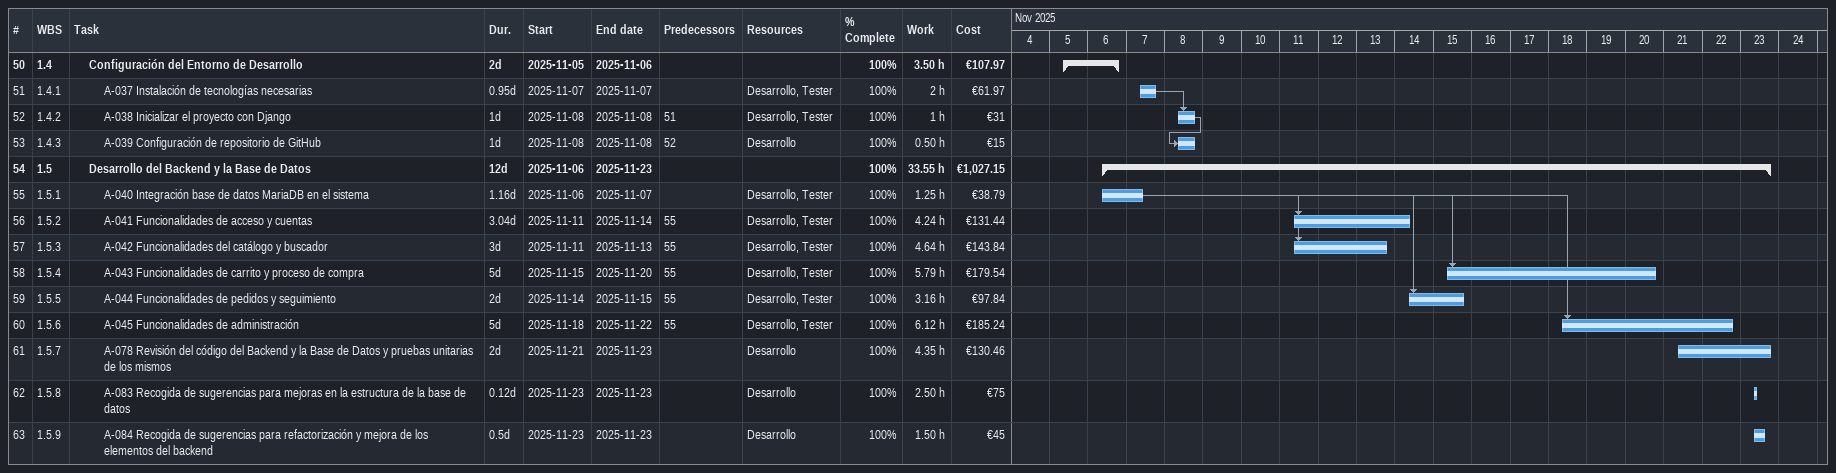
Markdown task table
| ID | WBS | Task | Duration | Start | Finish | Predecessors | Resources | % complete | Work (h) | Cost (€) |
|---|---|---|---|---|---|---|---|---|---|---|
| 50 | 1.4 | **Configuración del Entorno de Desarrollo** | 2d | 2025-11-05 | 2025-11-06 |  |  | 100 | 3.50 | 107.97 |
| 51 | 1.4.1 | A-037 Instalación de tecnologías necesarias | 0.95d | 2025-11-07 | 2025-11-07 |  | Desarrollo, Tester | 100 | 2 | 61.97 |
| 52 | 1.4.2 | A-038 Inicializar el proyecto con Django | 1d | 2025-11-08 | 2025-11-08 | 51 | Desarrollo, Tester | 100 | 1 | 31 |
| 53 | 1.4.3 | A-039 Configuración de repositorio de GitHub | 1d | 2025-11-08 | 2025-11-08 | 52 | Desarrollo | 100 | 0.50 | 15 |
| 54 | 1.5 | **Desarrollo del Backend y la Base de Datos** | 12d | 2025-11-06 | 2025-11-23 |  |  | 100 | 33.55 | 1027.15 |
| 55 | 1.5.1 | A-040 Integración base de datos MariaDB en el sistema | 1.16d | 2025-11-06 | 2025-11-07 |  | Desarrollo, Tester | 100 | 1.25 | 38.79 |
| 56 | 1.5.2 | A-041 Funcionalidades de acceso y cuentas | 3.04d | 2025-11-11 | 2025-11-14 | 55 | Desarrollo, Tester | 100 | 4.24 | 131.44 |
| 57 | 1.5.3 | A-042 Funcionalidades del catálogo y buscador | 3d | 2025-11-11 | 2025-11-13 | 55 | Desarrollo, Tester | 100 | 4.64 | 143.84 |
| 58 | 1.5.4 | A-043 Funcionalidades de carrito y proceso de compra | 5d | 2025-11-15 | 2025-11-20 | 55 | Desarrollo, Tester | 100 | 5.79 | 179.54 |
| 59 | 1.5.5 | A-044 Funcionalidades de pedidos y seguimiento | 2d | 2025-11-14 | 2025-11-15 | 55 | Desarrollo, Tester | 100 | 3.16 | 97.84 |
| 60 | 1.5.6 | A-045 Funcionalidades de administración | 5d | 2025-11-18 | 2025-11-22 | 55 | Desarrollo, Tester | 100 | 6.12 | 185.24 |
| 61 | 1.5.7 | A-078 Revisión del código del Backend y la Base de Datos y pruebas unitarias de los mismos | 2d | 2025-11-21 | 2025-11-23 |  | Desarrollo | 100 | 4.35 | 130.46 |
| 62 | 1.5.8 | A-083 Recogida de sugerencias para mejoras en la estructura de la base de datos | 0.12d | 2025-11-23 | 2025-11-23 |  | Desarrollo | 100 | 2.50 | 75 |
| 63 | 1.5.9 | A-084 Recogida de sugerencias para refactorización y mejora de los elementos del backend | 0.5d | 2025-11-23 | 2025-11-23 |  | Desarrollo | 100 | 1.50 | 45 |
